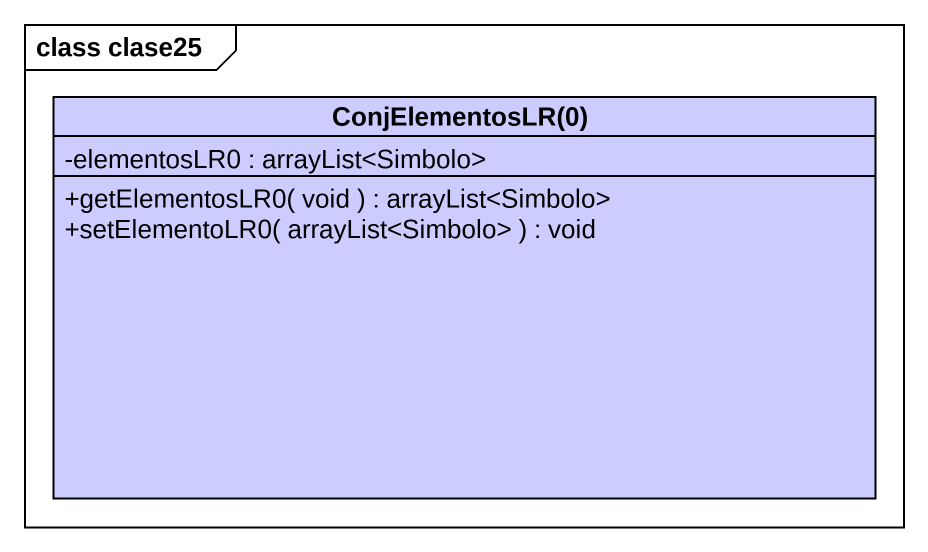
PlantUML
@startuml
mainframe class clase25
hide circle
hide empty members
skinparam classAttributeIconSize 0
class "ConjElementosLR(0)" as ConjElementosLR_0 #CCCCFF {
  -elementosLR0 : arrayList<Simbolo>
  +getElementosLR0( void ) : arrayList<Simbolo>
  +setElementoLR0( arrayList<Simbolo> ) : void
}
@enduml
